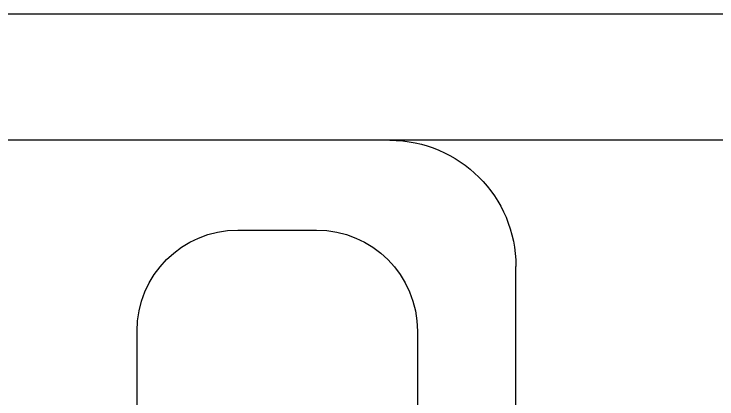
# Model space of a CAD drawing. Extents: x 11477420 to 23072185, y -28506554 to -14238804.
# Drawn here: x 11519148 to 11519705, y -14255044 to -14254739 of the extents above; entities that cross this region are included whole.
import ezdxf

# ---------------------------------------------------------------- set-up
doc = ezdxf.new("R2010")
doc.units = 0
doc.header["$LTSCALE"] = 50
doc.header["$MEASUREMENT"] = 0
for name, color, linetype in [('04_FUR', 6, 'CONTINUOUS'), ('1.천장.벽체선(내벽)', 3, 'CONTINUOUS'), ('가구', 6, 'CONTINUOUS')]:
    doc.layers.add(name, color=color, linetype=linetype)

# ---------------------------------------------------------------- blocks, each defined once
blk = doc.blocks.new('BEDD')
at = {"layer": '가구'}
for p, q in [((189857.67, 166652.66), (189857.67, 168252.66)), ((190506.12, 166853.12), (190008.86, 166853.12)), ((189928.86, 166773.12), (189928.86, 166710.75)), ((190008.86, 166630.75), (190506.12, 166630.75)), ((190577.67, 166552.66), (189957.67, 166552.66))]:
    blk.add_line(p, q, dxfattribs=at)
for centre, radius, start, end in [((190008.86, 166773.12), 80, 90, 180), ((190008.86, 166710.75), 80, 180, 270), ((189957.67, 166652.66), 100, 180, 270)]:
    blk.add_arc(centre, radius, start, end, dxfattribs=at)

msp = doc.modelspace()

# ---------------------------------------------------------------- linework, layer by layer
at = {"layer": '1.천장.벽체선(내벽)', "ltscale": 30}
for p, q in [((11520596.07, -14254739.45), (11517596.07, -14254739.45)), ((11520596.07, -14254839.45), (11517596.07, -14254839.45))]:
    msp.add_line(p, q, dxfattribs=at)

# ---------------------------------------------------------------- block references
at = {"layer": '04_FUR', "xscale": -1, "rotation": 90}
msp.add_blockref('BEDD', (11686098.72, -14064981.78), dxfattribs=at)

doc.saveas('drawing.dxf')
